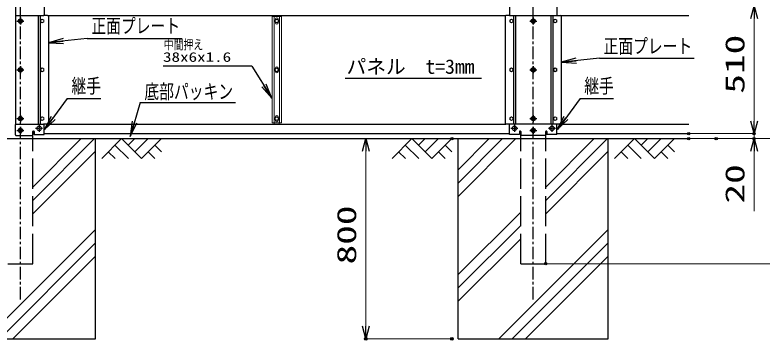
# Model space of a CAD drawing. Units: millimetres, scale not verified. Extents: x -6234 to 6240, y -4413 to 4407.
# Drawn here: x -4739 to -1752, y -964 to 335 of the extents above; entities that cross this region are included whole.
import ezdxf
from ezdxf.enums import TextEntityAlignment as Align

# ---------------------------------------------------------------- set-up
doc = ezdxf.new("R2010")
doc.units = ezdxf.units.MM
doc.header["$LTSCALE"] = 20
doc.header["$PDMODE"] = 32
doc.header["$PDSIZE"] = 10
for name, pattern in [('DASHED', [7.5, 6, -1.5]), ('USER1', [4, 2.5, -0.5, 0.5, -0.5]), ('USER2', [1.125, 0.75, -0.125, 0.125, -0.125])]:
    doc.linetypes.add(name, pattern=pattern)
for name, color, linetype, lineweight in [('0-1_0', 7, 'Continuous', 25), ('0-2_1', 7, 'Continuous', 25), ('0-3_DEFPOINTS', 9, 'Continuous', 25), ('0-5_胴縁', 7, 'Continuous', 25), ('0-6_支柱', 7, 'Continuous', 25), ('0-7_SCALE', 7, 'Continuous', 25), ('0-8_ボルト', 7, 'Continuous', 25), ('0-9_継手-案-', 7, 'Continuous', 25), ('0-A_構造線', 7, 'Continuous', 25), ('0-E_Hatch', 8, 'Continuous', 25), ('0-F_D-STR3', 7, 'Continuous', 13)]:
    doc.layers.add(name, color=color, linetype=linetype, lineweight=lineweight)
doc.layers.add('0-D_Dim', color=7, linetype='Continuous')
doc.styles.add('ＭＳ ゴシック', font='')
doc.styles.get('ＭＳ ゴシック').set_extended_font_data('MS Gothic')

# ---------------------------------------------------------------- blocks, each defined once
blk = doc.blocks.new('_Open30')
at = {"layer": '0-1_0'}
blk.add_line((0, 0), (-20, 0), dxfattribs=at)
blk.add_lwpolyline([(-20, 5.359), (0, 0), (-20, -5.359)], dxfattribs=at)
blk = doc.blocks.new('GL')
at = {"layer": '0-E_Hatch'}
for p, q in [((-2128.5, 0), (-3192.7, -1064.2)), ((-2128.5, 0), (-1064.2, -1064.2)), ((-1775.6, -356.6), (-1419, 0)), ((-1419, -709.5), (-709.5, 0)), ((-1064.2, -1064.2), (0, 0)), ((-2483.2, -354.7), (-1770.5, -1064.2)), ((-354.7, -354.7), (0, -707.9)), ((-2838, -709.5), (-2481.6, -1064.2)), ((-709.5, -709.5), (-353.1, -1064.2))]:
    blk.add_line(p, q, dxfattribs=at)
blk = doc.blocks.new('GL-L')
at = {"layer": '0-1_0'}
blk.add_blockref('GL', (0, 0), dxfattribs=at)
blk = doc.blocks.new('DARROWS')
at = {"layer": '0-1_0'}
blk.add_line((0, 0), (-19.982, 0), dxfattribs=at)
blk.add_lwpolyline([(-20, -3.333), (0, 0), (-20, 3.333)], dxfattribs=at)

msp = doc.modelspace()

# ---------------------------------------------------------------- linework, layer by layer
at = {"layer": '0-1_0'}
for p, q in [((-4449.67, 241.28), (-4602.03, 224.58)), ((-2402.6, 162.41), (-2551.85, 146.47)), ((-3791.15, 130.53), (-3713.53, 5.05)), ((-4529.53, 0.84), (-4620.24, -122.03)), ((-2479.53, 0.84), (-2570.24, -122.03)), ((-4237.86, -14.81), (-4277.25, -147.3))]:
    msp.add_line(p, q, dxfattribs=at)
at = {"layer": '0-2_1'}
for p, q in [((-4622.02, 409.01), (-4622.02, 335.01)), ((-2762.02, 409.01), (-2762.02, 335.01)), ((-2572.02, 409.01), (-2572.02, 335.01)), ((-4735.02, 333.01), (-4624.02, 333.01)), ((-2760.02, 333.01), (-2574.02, 333.01)), ((-2596.31, 333.01), (-2596.31, -100.99)), ((-2588.34, 333.01), (-2588.34, -100.99)), ((-2574.02, 333.01), (-2557.84, 333.01)), ((-2554.84, 330.01), (-2554.84, -97.99)), ((-4636.01, 314.77), (-4636.01, 307.25)), ((-2760.86, 314.77), (-2760.86, 307.25)), ((-2585.84, 314.77), (-2585.84, 307.25)), ((-4449.67, 241.28), (-4070, 241.28)), ((-2402.6, 162.41), (-2023.99, 162.41)), ((-4636.01, 119.77), (-4636.01, 112.25)), ((-3791.15, 130.53), (-4145.83, 130.53)), ((-2760.86, 119.77), (-2760.86, 112.25)), ((-2585.84, 119.77), (-2585.84, 112.25)), ((-3419.25, 82.61), (-2873.48, 82.61)), ((-4529.53, 0.84), (-4395.63, 0.84)), ((-2479.53, 0.84), (-2345.63, 0.84)), ((-4237.86, -14.81), (-3857.43, -14.81)), ((-4636.01, -75.23), (-4636.01, -82.75)), ((-2760.86, -75.23), (-2760.86, -82.75)), ((-2585.84, -75.23), (-2585.84, -82.75)), ((-4735.02, -100.99), (-4624.02, -100.99)), ((-4622.02, -142.69), (-4622.02, -102.99)), ((-2762.02, -142.69), (-2762.02, -102.99)), ((-2574.02, -100.99), (-2760.02, -100.99)), ((-2572.02, -142.69), (-2572.02, -102.99)), ((-4735.02, -145.99), (-4669.02, -145.99)), ((-4667.02, -130.49), (-4667.02, -143.99)), ((-4666.02, -129.49), (-4663.02, -129.49)), ((-4662.02, -130.49), (-4662.02, -142.69)), ((-4662.02, -142.69), (-4622.02, -142.69)), ((-2722.02, -142.69), (-2762.02, -142.69)), ((-2722.02, -130.49), (-2722.02, -142.69)), ((-2718.02, -129.49), (-2721.02, -129.49)), ((-2717.02, -130.49), (-2717.02, -143.99)), ((-2619.02, -145.99), (-2715.02, -145.99)), ((-2617.02, -130.49), (-2617.02, -143.99)), ((-2613.02, -129.49), (-2616.02, -129.49)), ((-2612.02, -130.49), (-2612.02, -142.69)), ((-2572.02, -142.69), (-2612.02, -142.69))]:
    msp.add_line(p, q, dxfattribs=at)
for centre, radius, start, end in [((-4624.02, 335.01), 2, 270, 0), ((-2760.02, 335.01), 2, 180, 270), ((-2574.02, 335.01), 2, 270, 0), ((-2557.84, 330.01), 3, 0, 90), ((-4624.02, -102.99), 2, 0, 90), ((-2760.02, -102.99), 2, 90, 180), ((-2574.02, -102.99), 2, 0, 90), ((-2557.84, -97.99), 3, 270, 0), ((-4669.02, -143.99), 2, 270, 0), ((-4666.02, -130.49), 1, 90, 180), ((-4663.02, -130.49), 1, 0, 90), ((-2721.02, -130.49), 1, 90, 180), ((-2718.02, -130.49), 1, 0, 90), ((-2715.02, -143.99), 2, 180, 270), ((-2619.02, -143.99), 2, 270, 0), ((-2616.02, -130.49), 1, 90, 180), ((-2613.02, -130.49), 1, 0, 90)]:
    msp.add_arc(centre, radius, start, end, dxfattribs=at)
at = {"layer": '0-3_DEFPOINTS'}
for p in [(-2045.54, -138.99), (-1784.23, -138.99), (-2992.02, -158.99), (-2045.54, -158.99), (-1935.54, -158.99), (-1784.23, -158.99), (-2617.02, -658.99), (-3336.42, -958.99), (-2992.02, -958.99)]:
    msp.add_point(p, dxfattribs=at)
at = {"layer": '0-5_胴縁'}
for p, q in [((-4608.01, 333.01), (-2775.86, 333.01)), ((-2557.84, 333.01), (-2045.54, 333.01)), ((-4608.01, -100.99), (-2775.86, -100.99)), ((-2557.84, -100.99), (-2045.54, -100.99)), ((-4622.02, -138.99), (-2762.02, -138.99)), ((-2572.02, -138.99), (-2045.54, -138.99))]:
    msp.add_line(p, q, dxfattribs=at)
at = {"layer": '0-6_支柱'}
for p, q in [((-4737.02, 331.01), (-4737.02, -98.99)), ((-4646.48, 333.01), (-4646.48, -100.99)), ((-4638.51, 333.01), (-4638.51, -100.99)), ((-4608.01, 333.01), (-4624.02, 333.01)), ((-4605.01, 330.01), (-4605.01, -97.99)), ((-2778.86, 330.01), (-2778.86, -97.99)), ((-2760.02, 333.01), (-2775.86, 333.01)), ((-2745.36, 333.01), (-2745.36, -100.99)), ((-2737.39, 333.01), (-2737.39, -100.99)), ((-4608.01, -100.99), (-4624.02, -100.99)), ((-2760.02, -100.99), (-2775.86, -100.99)), ((-2557.84, -100.99), (-2574.02, -100.99))]:
    msp.add_line(p, q, dxfattribs=at)
for centre, radius, start, end in [((-4735.02, 335.01), 2, 180, 270), ((-4735.02, 331.01), 2, 90, 180), ((-4608.01, 330.01), 3, 0, 90), ((-2775.86, 330.01), 3, 90, 180), ((-4735.02, -98.99), 2, 180, 270), ((-4735.02, -102.99), 2, 90, 180), ((-4608.01, -97.99), 3, 270, 0), ((-2775.86, -97.99), 3, 180, 270), ((-4735.02, -143.99), 2, 180, 270)]:
    msp.add_arc(centre, radius, start, end, dxfattribs=at)
at = {"layer": '0-7_SCALE', "linetype": 'USER1'}
for p, q in [((-4717.02, -801.31), (-4717.02, 2476.49)), ((-2667.02, -801.31), (-2667.02, 2476.49))]:
    msp.add_line(p, q, dxfattribs=at)
at = {"layer": '0-7_SCALE', "lineweight": 15}
for p, q in [((-1784.23, 321.01), (-1784.23, 271.01)), ((-1784.23, 321.01), (-1784.23, -88.99)), ((-1784.23, -88.99), (-1784.23, -38.99)), ((-2043.54, -138.99), (-1783.23, -138.99)), ((-2043.54, -138.99), (-1783.23, -138.99)), ((-1784.23, -138.99), (-1784.23, -158.99)), ((-2994.02, -158.99), (-3337.42, -158.99)), ((-2043.54, -158.99), (-1783.23, -158.99)), ((-1933.54, -158.99), (-1618.28, -158.99)), ((-1933.54, -158.99), (-1618.28, -158.99)), ((-3336.42, -208.99), (-3336.42, -908.99)), ((-1784.23, -208.99), (-1784.23, -448.51)), ((-2615.02, -658.99), (-1618.28, -658.99)), ((-2615.02, -658.99), (-1353.56, -658.99)), ((-2994.02, -958.99), (-3337.42, -958.99))]:
    msp.add_line(p, q, dxfattribs=at)
at = {"layer": '0-7_SCALE'}
for p, q in [((-4667.02, -156.99), (-4667.02, -130.49)), ((-2717.02, -158.99), (-2717.02, -130.49)), ((-2617.02, -158.99), (-2617.02, -130.49)), ((-5487.3, -158.99), (-2045.54, -158.99)), ((-4667.02, -352.5), (-4473.51, -158.99)), ((-4667.02, -405.75), (-4420.26, -158.99)), ((-2967.02, -958.99), (-2967.02, -158.99)), ((-2967.02, -283.3), (-2842.71, -158.99)), ((-2967.02, -336.55), (-2789.46, -158.99)), ((-2967.02, -389.8), (-2736.21, -158.99)), ((-2617.02, -352.5), (-2423.51, -158.99)), ((-2617.02, -405.75), (-2370.26, -158.99)), ((-4667.02, -459), (-4417.02, -209)), ((-2617.02, -459), (-2367.02, -209)), ((-2967.02, -702.5), (-2717.02, -452.5)), ((-2967.02, -755.75), (-2717.02, -505.75)), ((-4854.3, -958.99), (-4417.02, -521.71)), ((-2804.3, -958.99), (-2367.02, -521.71)), ((-2967.02, -809), (-2717.02, -559)), ((-4801.05, -958.99), (-4417.02, -574.96)), ((-2751.05, -958.99), (-2367.02, -574.96)), ((-4747.8, -958.99), (-4417.02, -628.21)), ((-2697.8, -958.99), (-2367.02, -628.21))]:
    msp.add_line(p, q, dxfattribs=at)
at = {"layer": '0-7_SCALE', "linetype": 'DASHED'}
for p, q in [((-4667.02, -658.99), (-4667.02, -158.99)), ((-2717.02, -658.99), (-2717.02, -158.99)), ((-2617.02, -658.99), (-2617.02, -158.99)), ((-4767.02, -658.99), (-4667.02, -658.99)), ((-2717.02, -658.99), (-2617.02, -658.99))]:
    msp.add_line(p, q, dxfattribs=at)
at = {"layer": '0-7_SCALE'}
for points in [[(-5017.02, -958.99), (-4417.02, -958.99), (-4417.02, -158.99)], [(-2967.02, -958.99), (-2367.02, -958.99), (-2367.02, -158.99)]]:
    msp.add_lwpolyline(points, dxfattribs=at)
at = {"layer": '0-8_ボルト', "linetype": 'USER2'}
for p, q in [((-4731.02, 311.01), (-4703.02, 311.01)), ((-4717.02, 325.01), (-4717.02, 297.01)), ((-2681.02, 311.01), (-2653.02, 311.01)), ((-2667.02, 325.01), (-2667.02, 297.01)), ((-4717.02, 130.01), (-4717.02, 102.01)), ((-2667.02, 130.01), (-2667.02, 102.01)), ((-4731.02, 116.01), (-4703.02, 116.01)), ((-2681.02, 116.01), (-2653.02, 116.01)), ((-4731.02, -78.99), (-4703.02, -78.99)), ((-4717.02, -64.99), (-4717.02, -92.99)), ((-2681.02, -78.99), (-2653.02, -78.99)), ((-2667.02, -64.99), (-2667.02, -92.99)), ((-4717.02, -111.99), (-4717.02, -139.99)), ((-4656.02, -117.69), (-4628.02, -117.69)), ((-4642.02, -103.69), (-4642.02, -131.69)), ((-2756.02, -117.69), (-2728.02, -117.69)), ((-2742.02, -103.69), (-2742.02, -131.69)), ((-2667.02, -111.99), (-2667.02, -139.99)), ((-2606.02, -117.69), (-2578.02, -117.69)), ((-2592.02, -103.69), (-2592.02, -131.69)), ((-4731.02, -125.99), (-4703.02, -125.99)), ((-2681.02, -125.99), (-2653.02, -125.99))]:
    msp.add_line(p, q, dxfattribs=at)
at = {"layer": '0-8_ボルト'}
for centre in [(-4642.02, -117.69), (-2742.02, -117.69), (-2592.02, -117.69)]:
    msp.add_circle(centre, 9, dxfattribs=at)
at = {"layer": '0-9_継手-案-'}
for p, q in [((-4737.02, 409.01), (-4737.02, 335.01)), ((-4737.02, -143.99), (-4737.02, -102.99))]:
    msp.add_line(p, q, dxfattribs=at)
at = {"layer": '0-A_構造線'}
for points in [[(-4720.64, 317.01), (-4713.41, 317.01), (-4710.25, 311.01), (-4713.41, 305.01), (-4720.64, 305.01), (-4723.8, 311.01)], [(-2670.64, 317.01), (-2663.41, 317.01), (-2660.25, 311.01), (-2663.41, 305.01), (-2670.64, 305.01), (-2673.8, 311.01)], [(-4720.64, 122.01), (-4713.41, 122.01), (-4710.25, 116.01), (-4713.41, 110.01), (-4720.64, 110.01), (-4723.8, 116.01)], [(-2670.64, 122.01), (-2663.41, 122.01), (-2660.25, 116.01), (-2663.41, 110.01), (-2670.64, 110.01), (-2673.8, 116.01)], [(-4720.64, -72.99), (-4713.41, -72.99), (-4710.25, -78.99), (-4713.41, -84.99), (-4720.64, -84.99), (-4723.8, -78.99)], [(-2670.64, -72.99), (-2663.41, -72.99), (-2660.25, -78.99), (-2663.41, -84.99), (-2670.64, -84.99), (-2673.8, -78.99)], [(-4720.64, -119.99), (-4713.41, -119.99), (-4710.25, -125.99), (-4713.41, -131.99), (-4720.64, -131.99), (-4723.8, -125.99)], [(-2670.64, -119.99), (-2663.41, -119.99), (-2660.25, -125.99), (-2663.41, -131.99), (-2670.64, -131.99), (-2673.8, -125.99)]]:
    msp.add_lwpolyline(points, close=True, dxfattribs=at)
for centre, radius in [((-4717.02, 311.01), 8.75), ((-4717.02, 311.01), 5), ((-2667.02, 311.01), 8.75), ((-2667.02, 311.01), 5), ((-4717.02, 116.01), 8.75), ((-4717.02, 116.01), 5), ((-2667.02, 116.01), 8.75), ((-2667.02, 116.01), 5), ((-4717.02, -78.99), 8.75), ((-4717.02, -78.99), 5), ((-2667.02, -78.99), 8.75), ((-2667.02, -78.99), 5), ((-4717.02, -125.99), 8.75), ((-2667.02, -125.99), 8.75), ((-4717.02, -125.99), 5), ((-2667.02, -125.99), 5)]:
    msp.add_circle(centre, radius, dxfattribs=at)
at = {"layer": '0-F_D-STR3'}
for p, q in [((-3711.02, 328.51), (-3673.02, 328.51)), ((-3702.02, 328.51), (-3702.02, 333.01)), ((-3682.02, 328.51), (-3682.02, 333.01)), ((-4629.51, 318.51), (-4636.01, 314.77)), ((-4629.51, 303.51), (-4636.01, 307.25)), ((-4629.51, 318.51), (-4623.01, 314.77)), ((-4629.51, 303.51), (-4623.01, 307.25)), ((-4623.01, 314.77), (-4623.01, 307.25)), ((-3692.02, 318.51), (-3698.52, 314.77)), ((-3698.52, 314.77), (-3698.52, 307.25)), ((-3692.02, 303.51), (-3698.52, 307.25)), ((-3697.02, 318.37), (-3697.02, 318.51)), ((-3697.02, 315.63), (-3697.02, 318.51)), ((-3697.02, 318.51), (-3697.02, 315.63)), ((-3697.02, 306.39), (-3697.02, 303.51)), ((-3697.02, 303.51), (-3697.02, 303.65)), ((-3692.02, 323.51), (-3691.82, 323.51)), ((-3692.02, 318.51), (-3685.52, 314.77)), ((-3692.02, 303.51), (-3685.52, 307.25)), ((-3687.02, 318.37), (-3687.02, 318.51)), ((-3687.02, 315.63), (-3687.02, 318.51)), ((-3687.02, 318.51), (-3687.02, 315.63)), ((-3687.02, 306.39), (-3687.02, 303.51)), ((-3687.02, 303.51), (-3687.02, 303.65)), ((-3685.52, 314.77), (-3685.52, 307.25)), ((-2754.36, 318.51), (-2760.86, 314.77)), ((-2754.36, 303.51), (-2760.86, 307.25)), ((-2754.36, 318.51), (-2747.86, 314.77)), ((-2754.36, 303.51), (-2747.86, 307.25)), ((-2747.86, 314.77), (-2747.86, 307.25)), ((-2579.34, 318.51), (-2585.84, 314.77)), ((-2579.34, 303.51), (-2585.84, 307.25)), ((-2579.34, 318.51), (-2572.84, 314.77)), ((-2579.34, 303.51), (-2572.84, 307.25)), ((-2572.84, 314.77), (-2572.84, 307.25)), ((-4629.51, 123.51), (-4636.01, 119.77)), ((-4629.51, 123.51), (-4623.01, 119.77)), ((-4623.01, 119.77), (-4623.01, 112.25)), ((-3692.02, 123.51), (-3698.52, 119.77)), ((-3698.52, 119.77), (-3698.52, 112.25)), ((-3697.02, 120.63), (-3697.02, 123.51)), ((-3692.02, 123.51), (-3685.52, 119.77)), ((-3687.02, 120.63), (-3687.02, 123.51)), ((-3685.52, 119.77), (-3685.52, 112.25)), ((-2754.36, 123.51), (-2760.86, 119.77)), ((-2754.36, 123.51), (-2747.86, 119.77)), ((-2747.86, 119.77), (-2747.86, 112.25)), ((-2579.34, 123.51), (-2585.84, 119.77)), ((-2579.34, 123.51), (-2572.84, 119.77)), ((-2572.84, 119.77), (-2572.84, 112.25)), ((-4629.51, 108.51), (-4636.01, 112.25)), ((-4629.51, 108.51), (-4623.01, 112.25)), ((-3692.02, 108.51), (-3698.52, 112.25)), ((-3697.02, 108.51), (-3697.02, 111.39)), ((-3692.02, 108.51), (-3685.52, 112.25)), ((-3687.02, 108.51), (-3687.02, 111.39)), ((-2754.36, 108.51), (-2760.86, 112.25)), ((-2754.36, 108.51), (-2747.86, 112.25)), ((-2579.34, 108.51), (-2585.84, 112.25)), ((-2579.34, 108.51), (-2572.84, 112.25)), ((-4629.51, -71.49), (-4636.01, -75.23)), ((-4629.51, -86.49), (-4636.01, -82.75)), ((-4629.51, -71.49), (-4623.01, -75.23)), ((-4629.51, -86.49), (-4623.01, -82.75)), ((-4623.01, -75.23), (-4623.01, -82.75)), ((-3692.02, -71.49), (-3698.52, -75.23)), ((-3698.52, -75.23), (-3698.52, -82.75)), ((-3692.02, -86.49), (-3698.52, -82.75)), ((-3697.02, -74.37), (-3697.02, -71.49)), ((-3697.02, -71.49), (-3697.02, -74.37)), ((-3697.02, -83.61), (-3697.02, -86.49)), ((-3692.02, -66.49), (-3691.82, -66.49)), ((-3692.02, -71.49), (-3685.52, -75.23)), ((-3692.02, -86.49), (-3685.52, -82.75)), ((-3687.02, -74.37), (-3687.02, -71.49)), ((-3687.02, -71.49), (-3687.02, -74.37)), ((-3687.02, -83.61), (-3687.02, -86.49)), ((-3685.52, -75.23), (-3685.52, -82.75)), ((-2754.36, -71.49), (-2760.86, -75.23)), ((-2754.36, -86.49), (-2760.86, -82.75)), ((-2754.36, -71.49), (-2747.86, -75.23)), ((-2754.36, -86.49), (-2747.86, -82.75)), ((-2747.86, -75.23), (-2747.86, -82.75)), ((-2579.34, -71.49), (-2585.84, -75.23)), ((-2579.34, -86.49), (-2585.84, -82.75)), ((-2579.34, -71.49), (-2572.84, -75.23)), ((-2579.34, -86.49), (-2572.84, -82.75)), ((-2572.84, -75.23), (-2572.84, -82.75)), ((-3711.02, -96.49), (-3673.02, -96.49)), ((-3702.02, -96.49), (-3702.02, -100.99)), ((-3682.02, -96.49), (-3682.02, -100.99))]:
    msp.add_line(p, q, dxfattribs=at)
for points in [[(-3711.02, 328.51), (-3711.02, 116.01), (-3711.02, -96.49)], [(-3703.02, 328.51), (-3703.02, 116.01), (-3703.02, -96.49)], [(-3681.02, 328.51), (-3681.02, 116.01), (-3681.02, -96.49)], [(-3673.02, 328.51), (-3673.02, 116.01), (-3673.02, -96.49)]]:
    msp.add_lwpolyline(points, dxfattribs=at)
for centre in [(-4629.51, 311.01), (-3692.02, 311.01), (-2754.36, 311.01), (-2579.34, 311.01), (-4629.51, 116.01), (-3692.02, 116.01), (-2754.36, 116.01), (-2579.34, 116.01), (-4629.51, -78.99), (-3692.02, -78.99), (-2754.36, -78.99), (-2579.34, -78.99)]:
    msp.add_circle(centre, 6.5, dxfattribs=at)
for centre, start, end in [((-3692.02, 318.51), 90, 180), ((-3692.02, 303.51), 180, 270), ((-3692.02, 318.51), 0, 90), ((-3692.02, 303.51), 270, 0), ((-3692.02, 123.51), 0, 180), ((-3692.02, 108.51), 180, 0), ((-3692.02, -71.49), 90, 180), ((-3692.02, -86.49), 180, 270), ((-3692.02, -71.49), 0, 90), ((-3692.02, -86.49), 270, 0)]:
    msp.add_arc(centre, 5, start, end, dxfattribs=at)

# ---------------------------------------------------------------- block references
at = {"layer": '0-1_0', "xscale": 3, "yscale": 3}
for p, rotation in [((-4605.01, 224.25), 186.25494), ((-2554.84, 146.15), 186.09563), ((-3711.95, 2.5), 301.73952), ((-4622.02, -124.44), 233.56058), ((-2572.02, -124.44), 233.56058), ((-4278.1, -150.18), 253.44365)]:
    msp.add_blockref('DARROWS', p, dxfattribs=dict(at, rotation=rotation))
at = {"layer": '0-7_SCALE', "xscale": 2.5, "yscale": 2.5}
for p, rotation in [((-1784.23, 371.01), 90), ((-1784.23, 371.01), 90), ((-1784.23, -138.99), 270), ((-1784.23, -138.99), 270), ((-3336.42, -158.99), 90), ((-1784.23, -158.99), 90), ((-3336.42, -958.99), 270)]:
    msp.add_blockref('_Open30', p, dxfattribs=dict(at, rotation=rotation))
at = {"layer": '0-D_Dim', "xscale": 0.075, "yscale": 0.075}
for p in [(-4152.57, -158.99), (-2992.02, -158.99), (-2102.57, -158.99)]:
    msp.add_blockref('GL-L', p, dxfattribs=at)

# ---------------------------------------------------------------- texts
at = {"layer": '0-1_0', "style": 'ＭＳ ゴシック'}
for s, height, width, p in [('正面プレート', 57.77, 0.75, (-4433.07, 245.22)), ('中間押え', 38.48, 0.75, (-4143.8, 186.04)), ('正面プレート', 57.77, 0.75, (-2386, 164.51)), ('38x6x1.6', 38.48, 1.3, (-4146.71, 136.44)), ('継手', 57.77, 0.75, (-4512.93, 5.38)), ('底部パッキン', 57.77, 0.75, (-4221.26, -17.06)), ('継手', 57.77, 0.75, (-2462.93, 5.38))]:
    msp.add_text(s, height=height, dxfattribs=dict(at, width=width)).set_placement(p, align=Align.BOTTOM_LEFT)
msp.add_text('パネル\u3000t=3mm', height=57.77, dxfattribs=at).set_placement((-3413.16, 82.7), align=Align.BOTTOM_LEFT)
at = {"layer": '0-7_SCALE', "style": 'ＭＳ ゴシック', "width": 1.5}
for s, p in [('510', (-1799.42, 20.77)), ('20', (-1799.42, -418.51)), ('800', (-3351.61, -661.85))]:
    msp.add_text(s, height=76.98, rotation=90, dxfattribs=at).set_placement(p, align=Align.BOTTOM_LEFT)

doc.saveas('drawing.dxf')
